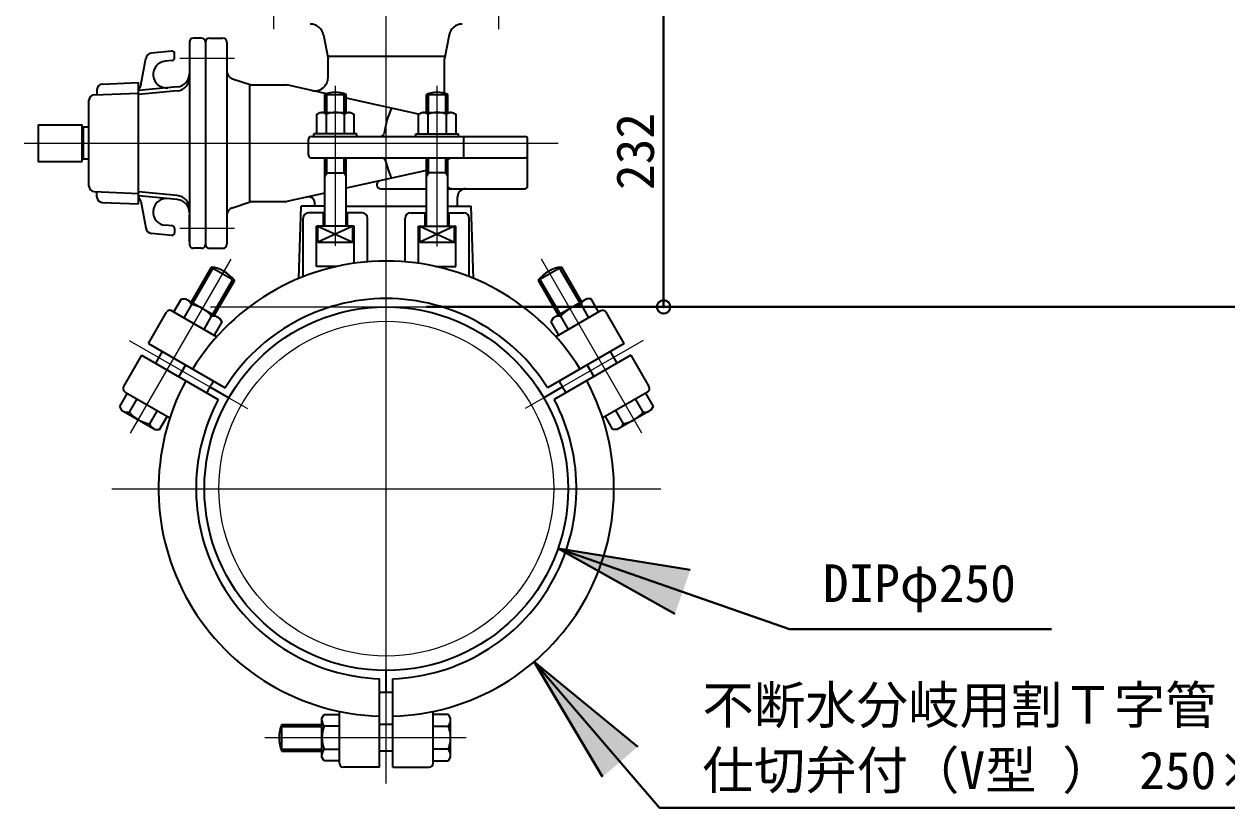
# Model space of a CAD drawing. Units: millimetres at full size, sheet at 1:20; details may follow other scales. Extents: x -5952 to 5966, y -3160 to 3160.
# Drawn here: x 326 to 1224, y 1206 to 1791 of the extents above; entities that cross this region are included whole.
import ezdxf
from ezdxf.enums import TextEntityAlignment as Align

# ---------------------------------------------------------------- set-up
doc = ezdxf.new("R2010")
doc.units = ezdxf.units.MM
doc.header["$LTSCALE"] = 20
doc.header["$PDMODE"] = 32
doc.header["$PDSIZE"] = 10
for name, color, linetype, lineweight in [('0-5_TEMP01', 3, 'Continuous', 18), ('0-6_T字管', 6, 'Continuous', 35), ('0-8_細線', 7, 'Continuous', 9), ('0-C_寸法', 1, 'Continuous', 40)]:
    doc.layers.add(name, color=color, linetype=linetype, lineweight=lineweight)
doc.styles.add('ＭＳ ゴシック', font='')
doc.styles.get('ＭＳ ゴシック').set_extended_font_data('MS Gothic')

msp = doc.modelspace()

# ---------------------------------------------------------------- linework, layer by layer
at = {"layer": '0-5_TEMP01'}
for p, q in [((596.24, 1313.99), (596.24, 1949.48)), ((596.24, 1308.39), (596.24, 1849.48)), ((512.24, 1787.32), (512.24, 1812.86)), ((680.24, 1787.32), (680.24, 1812.86)), ((442.2, 1765.68), (482.88, 1765.68)), ((558.23, 1625.59), (558.23, 1744.96)), ((634.24, 1625.01), (634.24, 1744.96)), ((325.79, 1702.18), (724.47, 1702.18)), ((442.2, 1638.68), (482.88, 1638.68)), ((405.36, 1485.58), (480.46, 1615.66)), ((787.11, 1485.58), (712.01, 1615.66)), ((465.03, 1579.98), (727.44, 1579.98)), ((404.39, 1554.95), (464.6, 1520.19)), ((788.08, 1554.95), (727.87, 1520.19)), ((478.63, 1512.09), (492.58, 1504.03)), ((713.84, 1512.09), (699.88, 1504.03)), ((391.33, 1444.18), (801.14, 1444.18)), ((596.24, 1224.08), (596.24, 1292.18)), ((655.82, 1258.18), (505.62, 1258.18))]:
    msp.add_line(p, q, dxfattribs=at)
at = {"layer": '0-6_T字管'}
for p, q in [((458.23, 1780.68), (452.24, 1780.68)), ((464.24, 1780.68), (474.24, 1780.68)), ((549.3, 1783.07), (552.74, 1765.18)), ((643.17, 1783.07), (639.74, 1765.18)), ((436.04, 1770.99), (421.05, 1769.54)), ((449.24, 1777.68), (449.24, 1626.69)), ((461.24, 1777.68), (461.24, 1626.69)), ((477.24, 1777.68), (477.24, 1626.69)), ((412.94, 1745.45), (416.61, 1765.47)), ((436.42, 1763.99), (431.19, 1763.49)), ((438.23, 1765.98), (438.23, 1768.99)), ((552.74, 1767.18), (639.74, 1767.18)), ((552.74, 1751.3), (552.74, 1765.18)), ((639.74, 1739.49), (639.74, 1765.18)), ((384.07, 1746.34), (411.24, 1747.44)), ((411.24, 1656.92), (411.24, 1747.44)), ((440.19, 1744.26), (411.24, 1741.47)), ((440.19, 1744.26), (433.11, 1743.58)), ((481.33, 1750.32), (495.24, 1745.68)), ((494.24, 1658.68), (494.24, 1745.68)), ((495.24, 1745.68), (521.89, 1745.68)), ((551.48, 1739.12), (521.89, 1745.68)), ((374.24, 1670.03), (374.24, 1734.34)), ((378.07, 1738.34), (411.24, 1739.68)), ((380.24, 1742.34), (380.24, 1738.43)), ((440.19, 1741.25), (411.24, 1738.46)), ((550.24, 1725.19), (550.24, 1738.68)), ((550.24, 1738.68), (566.24, 1738.68)), ((551.74, 1725.19), (551.74, 1738.68)), ((564.74, 1725.19), (564.74, 1738.68)), ((566.24, 1725.19), (566.24, 1738.68)), ((620.38, 1723.85), (566.24, 1735.85)), ((626.23, 1725.19), (626.23, 1738.68)), ((626.23, 1738.68), (642.24, 1738.68)), ((627.74, 1725.19), (627.74, 1738.68)), ((640.73, 1725.19), (640.73, 1738.68)), ((642.24, 1725.19), (642.24, 1738.68)), ((544.38, 1723.82), (546.74, 1725.19)), ((546.74, 1725.19), (569.74, 1725.19)), ((569.74, 1725.19), (572.09, 1723.82)), ((620.38, 1723.82), (622.74, 1725.19)), ((622.74, 1725.19), (645.73, 1725.19)), ((645.73, 1725.19), (648.09, 1723.82)), ((336.24, 1715.93), (369.23, 1715.93)), ((369.23, 1688.43), (369.23, 1715.93)), ((544.38, 1709.18), (544.38, 1723.82)), ((551.3, 1723.82), (551.3, 1709.18)), ((565.16, 1709.18), (565.16, 1723.82)), ((572.09, 1723.82), (572.09, 1709.18)), ((620.38, 1709.18), (620.38, 1723.82)), ((627.3, 1723.82), (627.3, 1709.18)), ((641.16, 1709.18), (641.16, 1723.82)), ((648.09, 1723.82), (648.09, 1709.18)), ((370.03, 1714.19), (369.23, 1713.72)), ((370.03, 1714.19), (370.03, 1690.18)), ((540.24, 1707.18), (699.74, 1707.18)), ((574.24, 1709.18), (542.24, 1709.18)), ((542.24, 1707.18), (542.24, 1709.18)), ((574.24, 1707.18), (574.24, 1709.18)), ((618.23, 1709.18), (650.24, 1709.18)), ((618.23, 1707.18), (618.23, 1709.18)), ((650.24, 1707.18), (650.24, 1709.18)), ((654.24, 1691.19), (654.24, 1707.18)), ((461.24, 1702.18), (461.24, 1626.69)), ((538.23, 1693.18), (538.23, 1705.19)), ((701.74, 1670.19), (701.74, 1705.19)), ((540.24, 1691.19), (634.24, 1691.19)), ((550.24, 1640.18), (550.24, 1691.19)), ((551.74, 1680.19), (551.74, 1691.19)), ((564.74, 1680.19), (564.74, 1691.19)), ((566.24, 1640.18), (566.24, 1691.19)), ((626.23, 1640.18), (626.23, 1691.19)), ((627.74, 1680.19), (627.74, 1691.19)), ((634.24, 1691.19), (699.74, 1691.19)), ((640.73, 1680.19), (640.73, 1691.19)), ((642.24, 1640.18), (642.24, 1691.19)), ((551.74, 1680.19), (550.24, 1677.58)), ((550.24, 1680.19), (566.24, 1680.19)), ((564.74, 1680.19), (566.24, 1677.58)), ((626.23, 1681.82), (566.24, 1668.51)), ((642.24, 1680.19), (626.23, 1680.19)), ((627.74, 1680.19), (626.23, 1677.58)), ((640.73, 1680.19), (642.24, 1677.58)), ((378.07, 1666.03), (411.24, 1664.68)), ((380.24, 1662.02), (380.24, 1665.94)), ((440.19, 1663.12), (411.24, 1665.9)), ((440.19, 1660.11), (411.24, 1662.89)), ((550.24, 1664.97), (521.89, 1658.68)), ((592.13, 1668.18), (626.23, 1668.18)), ((642.24, 1668.18), (699.74, 1668.18)), ((649.48, 1655.19), (649.48, 1662.18)), ((384.07, 1658.03), (411.24, 1656.92)), ((412.94, 1658.91), (416.61, 1638.9)), ((481.33, 1654.05), (495.24, 1658.68)), ((494.24, 1658.68), (521.89, 1658.68)), ((531.07, 1601.2), (532.74, 1655.19)), ((550.24, 1655.19), (532.74, 1655.19)), ((542.99, 1655.19), (542.99, 1657.13)), ((566.24, 1655.19), (626.23, 1655.19)), ((642.24, 1655.19), (659.74, 1655.19)), ((661.39, 1601.2), (659.74, 1655.19)), ((449.24, 1628.69), (449.24, 1648.69)), ((477.23, 1648.69), (477.23, 1628.69)), ((534.24, 1602.47), (534.24, 1646.18)), ((550.24, 1650.19), (538.23, 1650.19)), ((549.24, 1640.18), (549.24, 1650.19)), ((578.24, 1650.19), (566.24, 1650.19)), ((567.24, 1640.18), (567.24, 1650.19)), ((582.24, 1613.61), (582.24, 1646.18)), ((610.24, 1613.61), (610.24, 1646.18)), ((614.24, 1650.19), (626.23, 1650.19)), ((625.24, 1640.18), (625.24, 1650.19)), ((642.24, 1650.19), (654.24, 1650.19)), ((643.23, 1640.18), (643.23, 1650.19)), ((658.23, 1602.47), (658.23, 1646.18)), ((436.04, 1633.38), (421.05, 1634.83)), ((436.42, 1640.38), (431.19, 1640.88)), ((438.23, 1638.38), (438.23, 1635.37)), ((544.24, 1610.18), (544.24, 1640.18)), ((572.23, 1640.18), (544.24, 1640.18)), ((571.24, 1640.18), (545.24, 1628.18)), ((545.24, 1628.18), (545.24, 1640.18)), ((572.23, 1612.48), (572.23, 1640.18)), ((620.24, 1640.18), (648.23, 1640.18)), ((620.24, 1612.48), (620.24, 1640.18)), ((647.24, 1640.18), (621.24, 1628.18)), ((621.24, 1640.18), (647.24, 1628.18)), ((621.24, 1628.18), (621.24, 1640.18)), ((647.24, 1628.18), (647.24, 1640.18)), ((648.23, 1610.18), (648.23, 1640.18)), ((545.24, 1628.18), (571.24, 1628.18)), ((621.24, 1628.18), (647.24, 1628.18)), ((458.23, 1623.69), (452.24, 1623.69)), ((464.24, 1623.69), (474.24, 1623.69)), ((465.5, 1609.74), (450.5, 1583.75)), ((466.79, 1608.98), (451.79, 1583)), ((465.5, 1609.74), (482.81, 1599.74)), ((559.57, 1610.18), (544.24, 1610.18)), ((632.89, 1610.18), (648.23, 1610.18)), ((726.98, 1609.74), (709.65, 1599.74)), ((725.67, 1608.98), (740.67, 1583)), ((726.98, 1609.74), (741.97, 1583.75)), ((481.51, 1600.49), (466.51, 1574.5)), ((482.81, 1599.74), (467.81, 1573.75)), ((709.65, 1599.74), (724.66, 1573.75)), ((710.96, 1600.49), (725.96, 1574.5)), ((437.66, 1576.15), (443.34, 1586)), ((443.34, 1586), (446.6, 1586)), ((450.84, 1581.67), (445.16, 1571.83)), ((446.6, 1586), (471.71, 1571.5)), ((745.87, 1586), (720.76, 1571.5)), ((741.63, 1581.67), (747.32, 1571.83)), ((749.13, 1586), (745.87, 1586)), ((754.81, 1576.15), (749.13, 1586)), ((418.6, 1552.51), (432.1, 1575.9)), ((436.2, 1576.99), (469.66, 1557.68)), ((460.15, 1563.17), (465.84, 1573.01)), ((756.27, 1576.99), (722.8, 1557.68)), ((732.31, 1563.17), (726.63, 1573.01)), ((773.87, 1552.51), (760.37, 1575.9)), ((473.34, 1568.68), (467.65, 1558.84)), ((471.71, 1571.5), (473.34, 1568.68)), ((720.76, 1571.5), (719.13, 1568.68)), ((719.13, 1568.68), (724.81, 1558.84)), ((418.6, 1552.51), (475.84, 1519.47)), ((429, 1546.51), (424, 1537.86)), ((773.87, 1552.51), (716.63, 1519.47)), ((763.47, 1546.51), (768.47, 1537.86)), ((413.6, 1543.85), (400.1, 1520.47)), ((413.6, 1543.85), (470.84, 1510.81)), ((446.31, 1536.51), (441.32, 1527.85)), ((778.87, 1543.85), (721.63, 1510.81)), ((746.15, 1536.51), (751.15, 1527.85)), ((778.87, 1543.85), (792.37, 1520.47)), ((464.6, 1520.19), (478.63, 1512.09)), ((727.87, 1520.19), (713.84, 1512.09)), ((402.66, 1515.53), (396.97, 1505.68)), ((401.2, 1516.37), (434.67, 1497.05)), ((404.47, 1501.36), (410.15, 1511.2)), ((791.27, 1516.37), (757.81, 1497.05)), ((788, 1501.36), (782.31, 1511.2)), ((789.81, 1515.53), (795.5, 1505.68)), ((396.97, 1505.68), (398.59, 1502.87)), ((398.59, 1502.87), (423.71, 1488.37)), ((425.16, 1502.54), (419.47, 1492.69)), ((767.31, 1502.54), (773, 1492.69)), ((793.87, 1502.87), (768.75, 1488.37)), ((795.5, 1505.68), (793.87, 1502.87)), ((426.97, 1488.37), (432.66, 1498.21)), ((765.5, 1488.37), (759.82, 1498.21)), ((423.71, 1488.37), (426.97, 1488.37)), ((768.75, 1488.37), (765.5, 1488.37)), ((591.24, 1236.19), (591.24, 1302.27)), ((596.24, 1292.18), (596.24, 1308.39)), ((601.23, 1236.19), (601.23, 1302.27)), ((548.24, 1272.68), (549.86, 1275.51)), ((549.86, 1275.51), (561.24, 1275.51)), ((561.24, 1239.18), (561.24, 1277.83)), ((631.24, 1239.18), (631.24, 1277.83)), ((642.61, 1275.51), (631.24, 1275.51)), ((644.24, 1272.68), (642.61, 1275.51)), ((518.23, 1248.18), (518.23, 1268.18)), ((518.23, 1268.18), (548.24, 1268.18)), ((518.23, 1266.68), (548.24, 1266.68)), ((548.24, 1243.68), (548.24, 1272.68)), ((561.24, 1266.85), (549.86, 1266.85)), ((601.23, 1268.18), (591.24, 1268.18)), ((631.24, 1266.85), (642.61, 1266.85)), ((644.24, 1243.68), (644.24, 1272.68)), ((518.23, 1249.68), (548.24, 1249.68)), ((549.86, 1249.53), (561.24, 1249.53)), ((642.61, 1249.53), (631.24, 1249.53)), ((518.23, 1248.18), (548.24, 1248.18)), ((549.86, 1240.86), (548.24, 1243.68)), ((561.24, 1240.86), (549.86, 1240.86)), ((601.23, 1248.18), (591.24, 1248.18)), ((631.24, 1240.86), (642.61, 1240.86)), ((642.61, 1240.86), (644.24, 1243.68)), ((591.24, 1236.19), (564.24, 1236.19)), ((601.23, 1236.19), (628.24, 1236.19))]:
    msp.add_line(p, q, dxfattribs=at)
for points in [[(336.24, 1715.93), (336.24, 1688.43), (369.23, 1688.43)], [(374.24, 1714.19), (370.03, 1714.19), (369.23, 1713.72)], [(374.24, 1690.18), (370.03, 1690.18), (369.23, 1690.64)], [(545.24, 1640.18), (571.24, 1628.18), (571.24, 1640.18)]]:
    msp.add_lwpolyline(points, dxfattribs=at)
msp.add_circle((596.24, 1444.18), 135.8, dxfattribs=at)
for centre, radius, start, end in [((539.48, 1781.18), 10, 10.886, 90), ((653, 1781.18), 10, 90, 169.114), ((452.24, 1777.68), 3, 90, 180), ((458.23, 1777.68), 3, 0, 90), ((464.24, 1777.68), 3, 90, 180), ((474.24, 1777.68), 3, 0, 90), ((421.53, 1764.57), 5, 95.5, 169.621), ((436.24, 1768.99), 2, 0, 95.5), ((432.14, 1753.53), 10, 95.5, 275.5), ((436.24, 1765.98), 2, 275.5, 0), ((439.24, 1754.21), 10, 275.5, 0), ((483.23, 1756.01), 6, 180, 251.565), ((384.24, 1742.34), 4, 92.321, 180), ((408.03, 1746.36), 5, 309.889, 349.621), ((439.24, 1751.2), 10, 275.5, 0), ((542.74, 1751.3), 10, 257.5, 0), ((378.24, 1734.34), 4, 92.321, 180), ((558.23, 1718.1), 22.09, 68.761, 111.239), ((634.24, 1718.1), 22.09, 68.761, 111.239), ((547.84, 1720.09), 5.09, 47.117, 90), ((558.23, 1706.86), 18.32, 67.781, 112.219), ((568.62, 1720.09), 5.09, 90, 132.883), ((654.24, 1702.18), 60, 154.179, 172.705), ((623.84, 1720.09), 5.09, 47.117, 90), ((634.24, 1706.86), 18.32, 67.781, 112.219), ((644.62, 1720.09), 5.09, 90, 132.883), ((540.24, 1705.19), 2, 90, 180), ((591.74, 1710.18), 3, 270, 352.705), ((699.74, 1705.19), 2, 0, 90), ((540.24, 1693.18), 2, 180, 270), ((592.81, 1688.18), 3, 12.84, 90), ((654.24, 1702.18), 60, 192.84, 205.821), ((645.73, 1685.18), 6, 90, 125.685), ((699.74, 1693.18), 2, 270, 0), ((592.13, 1671.18), 3, 102.5, 270), ((378.24, 1670.03), 4, 180, 267.679), ((384.24, 1662.02), 4, 180, 267.679), ((408.03, 1658.01), 5, 10.379, 50.111), ((439.24, 1653.16), 10, 0, 84.5), ((537.99, 1657.13), 5, 0, 102.5), ((645.73, 1674.18), 6, 234.315, 270), ((655.49, 1662.18), 6, 90, 180), ((699.74, 1670.19), 2, 270, 0), ((432.14, 1650.84), 10, 90, 264.5), ((439.24, 1650.15), 10, 0, 84.5), ((483.23, 1648.36), 6, 108.435, 180), ((538.23, 1646.18), 4, 90, 180), ((578.24, 1646.18), 4, 0, 90), ((614.24, 1646.18), 4, 90, 180), ((654.24, 1646.18), 4, 0, 90), ((421.53, 1639.8), 5, 190.379, 264.5), ((436.24, 1635.37), 2, 264.5, 0), ((436.24, 1638.38), 2, 0, 84.5), ((452.24, 1626.69), 3, 180, 270), ((458.23, 1626.69), 3, 270, 0), ((464.24, 1626.69), 3, 180, 270), ((474.24, 1626.69), 3, 270, 0), ((596.24, 1444.18), 170, 31.685, 148.315), ((462.15, 1583.95), 26, 37.38, 82.62), ((730.31, 1583.95), 26, 97.38, 142.62), ((444.62, 1579.56), 6.57, 18.781, 60), ((447.23, 1558.11), 23.84, 38.702, 81.298), ((596.24, 1444.18), 142, 32.018, 147.982), ((745.24, 1558.11), 23.84, 98.702, 141.298), ((747.85, 1579.56), 6.57, 120, 161.219), ((434.7, 1574.39), 3, 60, 150), ((467.12, 1566.57), 6.57, 60, 101.219), ((725.35, 1566.57), 6.57, 78.781, 120), ((757.77, 1574.39), 3, 30, 120), ((402.7, 1518.97), 3, 150, 240), ((596.24, 1444.18), 170, 151.685, 268.315), ((596.24, 1444.18), 152, 148.115, 151.885), ((596.24, 1444.18), 170, 271.685, 28.315), ((596.24, 1444.18), 152, 28.115, 31.885), ((789.77, 1518.97), 3, 300, 30), ((596.24, 1444.18), 142, 152.018, 267.982), ((596.24, 1444.18), 142, 272.018, 27.982), ((403.19, 1507.8), 6.57, 240, 281.219), ((423.07, 1516.26), 23.84, 218.702, 261.298), ((769.39, 1516.26), 23.84, 278.702, 321.298), ((789.28, 1507.8), 6.57, 258.781, 300), ((425.69, 1494.81), 6.57, 198.781, 240), ((766.78, 1494.81), 6.57, 300, 341.219), ((596.24, 1444.18), 152, 268.115, 271.885), ((542.24, 1258.18), 26, 157.38, 202.62), ((554.8, 1271.18), 6.57, 180, 221.219), ((572.07, 1258.18), 23.84, 158.702, 201.298), ((637.66, 1271.18), 6.57, 318.781, 0), ((620.39, 1258.18), 23.84, 338.702, 21.298), ((554.8, 1245.19), 6.57, 138.781, 180), ((637.66, 1245.19), 6.57, 0, 41.219), ((564.24, 1239.18), 3, 180, 270), ((628.24, 1239.18), 3, 270, 0)]:
    msp.add_arc(centre, radius, start, end, dxfattribs=at)
at = {"layer": '0-8_細線'}
for radius in [135.8, 125]:
    msp.add_circle((596.24, 1444.18), radius, dxfattribs=at)
at = {"layer": '0-C_寸法'}
for p, q in [((803.31, 1812.18), (803.31, 1579.98)), ((626.23, 1579.98), (1311.21, 1579.98)), ((626.23, 1579.98), (813.32, 1579.98)), ((724.47, 1399.5), (897.28, 1339.28)), ((724.47, 1399.5), (823.18, 1383.49)), ((724.47, 1399.5), (811.75, 1350.7)), ((897.28, 1339.28), (1092.91, 1339.28)), ((706.69, 1314.96), (800.29, 1205.74)), ((706.69, 1314.96), (783.96, 1251.48)), ((706.69, 1314.96), (757.59, 1228.88)), ((800.29, 1205.74), (1276.65, 1205.74))]:
    msp.add_line(p, q, dxfattribs=at)
msp.add_point((803.31, 1579.98), dxfattribs=at)
for points in [[(823.18, 1383.49), (811.75, 1350.7), (724.47, 1399.5)], [(783.96, 1251.48), (757.59, 1228.88), (706.69, 1314.96)]]:
    msp.add_solid(points, dxfattribs=at)

# ---------------------------------------------------------------- texts
at = {"layer": '0-C_寸法', "style": 'ＭＳ ゴシック'}
msp.add_text('232', height=28.15, rotation=90, dxfattribs=at).set_placement((804.53, 1667.28), align=Align.BOTTOM_LEFT)
for s, p in [('DIPφ250', (922.28, 1351.08)), ('不断水分岐用割Ｔ字管', (832.23, 1260.13)), ('仕切弁付（V型 ） 250×75', (832.23, 1211.33))]:
    msp.add_text(s, height=28.15, dxfattribs=at).set_placement(p, align=Align.BOTTOM_LEFT)

doc.saveas('drawing.dxf')
